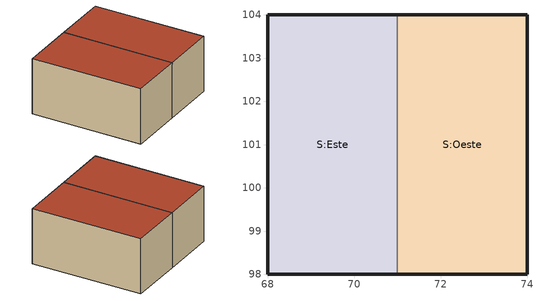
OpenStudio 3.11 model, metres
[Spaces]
S:Oeste
 floor adiabatic: 74,104 74,98 71,98 71,104 z0
 wall outside: 71,98 74,98 74,104 71,104 z0:3
 wall to S:Este: 71,104 71,98 z0:3
 roof outside: 71,104 71,98 74,98 74,104 z3
S:Este
 floor adiabatic: 71,104 71,98 68,98 68,104 z0
 wall outside: 71,104 68,104 68,98 71,98 z0:3
 roof outside: 68,104 68,98 71,98 71,104 z3
[Site]
Cuernavaca-Matamoros.Intl.AP: Latitude {deg}=39.7653; Longitude {deg}=39.7653; Time Zone {hr}=-6; Elevation {m}=1303.6; Keep Site Location Information=No
[ClimateZones]
Climate Zone Institution Name 1=ASHRAE; Climate Zone Document Name 1=ANSI/ASHRAE Standard 169; Climate Zone Document Year 1=2006; Climate Zone Institution Name 2=CEC; Climate Zone Document Name 2=California Climate Zone Descriptions; Climate Zone Document Year 2=1995
[Building]
Building 1: North Axis {deg}=-0; Default Construction Set=CasaLadrilloConcreto
[Material]
Name | Roughness | Thickness {m} | Conductivity {W/m-K} | Density {kg/m3} | Specific Heat {J/kg-K}
CAD15cma0p7 | MediumRough | 0.15 | 1.73 | 2300 | 880
Repellado2cma0p7 | MediumRough | 0.02 | 0.72 | 1860 | 840
Ladrillo14cm0p7 | Smooth | 0.14 | 0.81 | 1800 | 880
[Construction]
Muro_ext: Repellado2cma0p7, Ladrillo14cm0p7
CAD15cma0p7: CAD15cma0p7
Ladrillo14cm0p7: Ladrillo14cm0p7
[DefaultConstructionSet]
CasaLadrilloConcreto: Default Exterior Surface Constructions=Default Surface Constructions 1; Default Interior Surface Constructions=Default Surface Constructions 2; Default Ground Contact Surface Constructions=Default Surface Constructions 3; Default Exterior SubSurface Constructions=Default Sub Surface Constructions 1; Default Interior SubSurface Constructions=Default Sub Surface Constructions 2; Adiabatic Surface Construction=CAD15cma0p7
[DefaultSurfaceConstructions]
Name | Floor Construction | Wall Construction | Roof Ceiling Construction
Default Surface Constructions 1 | CAD15cma0p7 | Muro_ext | CAD15cma0p7
Default Surface Constructions 2 | CAD15cma0p7 | Ladrillo14cm0p7 | CAD15cma0p7
Default Surface Constructions 3
[DefaultSubSurfaceConstructions]
Default Sub Surface Constructions 1; Default Sub Surface Constructions 2
[Space] Building Story=PB
Name | Thermal Zone
S:Oeste | oeste
S:Este | este
[BuildingStory]
PB: Nominal Z Coordinate {m}=0; Nominal Floor to Floor Height {m}=3; Nominal Floor to Ceiling Height {m}=3
[ThermalZone] Multiplier=1; Use Ideal Air Loads=No
este; oeste
[Sizing:Zone] Zone Cooling Design Supply Air Temperature Input Method=SupplyAirTemperature; Zone Cooling Design Supply Air Temperature {C}=14; Zone Cooling Design Supply Air Temperature Difference {deltaC}=11.11; Zone Heating Design Supply Air Temperature Input Method=SupplyAirTemperature; Zone Heating Design Supply Air Temperature {C}=40; Zone Heating Design Supply Air Temperature Difference {deltaC}=11.11; Zone Cooling Design Supply Air Humidity Ratio {kg-H2O/kg-air}=0.0085; Zone Heating Design Supply Air Humidity Ratio {kg-H2O/kg-air}=0.008; Cooling Design Air Flow Method=DesignDay; Heating Design Air Flow Method=DesignDay; Account for Dedicated Outdoor Air System=No; Dedicated Outdoor Air System Control Strategy=NeutralSupplyAir; Dedicated Outdoor Air Low Setpoint Temperature for Design {C}=autosize; Dedicated Outdoor Air High Setpoint Temperature for Design {C}=autosize; Zone Load Sizing Method=Sensible Load Only No Latent Load; Zone Latent Cooling Design Supply Air Humidity Ratio Input Method=HumidityRatioDifference; Zone Cooling Design Supply Air Humidity Ratio Difference {kgWater/kgDryAir}=0.005; Zone Latent Heating Design Supply Air Humidity Ratio Input Method=HumidityRatioDifference; Zone Humidification Design Supply Air Humidity Ratio Difference {kgWater/kgDryAir}=0.005; Sizing Option=Coincident; Heating Coil Sizing Method=None; Maximum Heating Capacity To Cooling Load Sizing Ratio {W/W}=1
este; oeste
